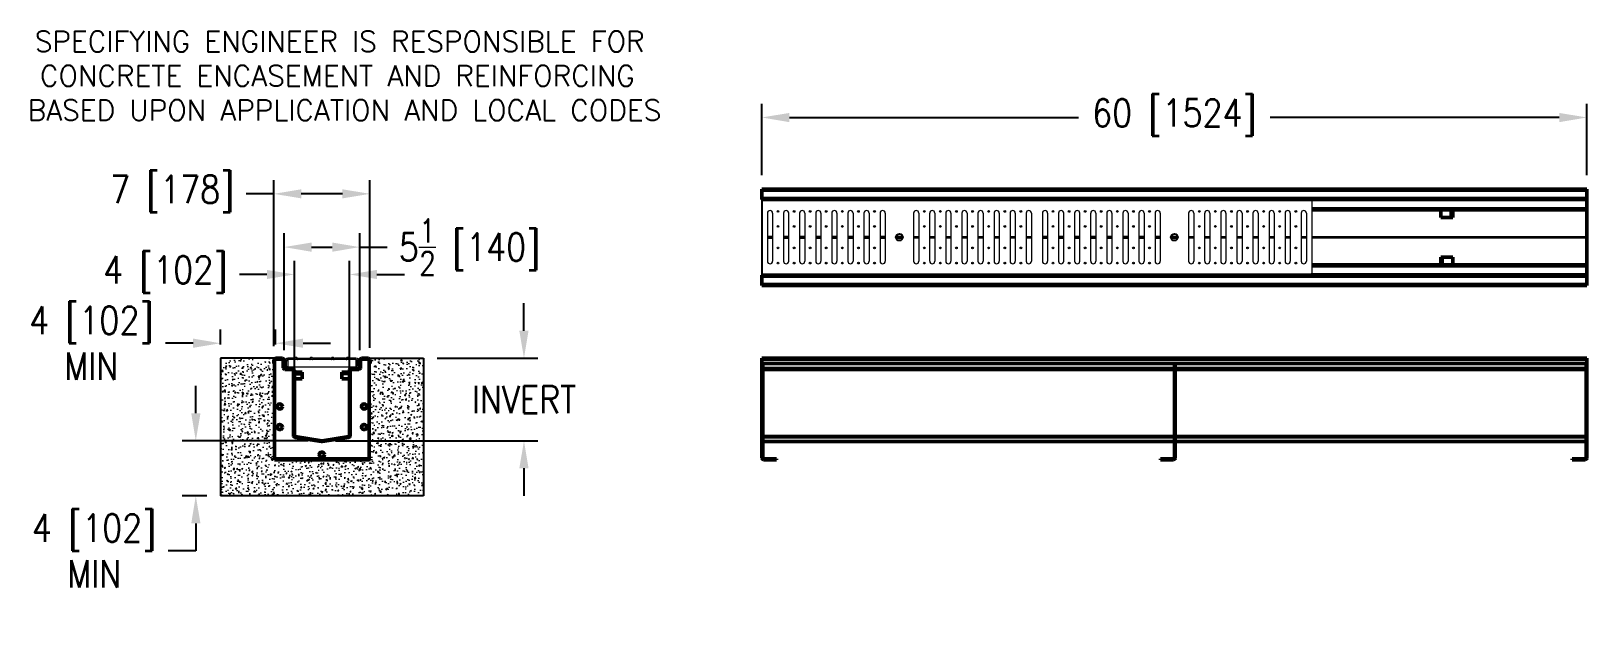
# Model space of a CAD drawing. Header units: inches. Extents: x -90 to 23, y 26 to 69.
import ezdxf

# ---------------------------------------------------------------- set-up
doc = ezdxf.new("R2010")
doc.units = ezdxf.units.IN
doc.header["$MEASUREMENT"] = 0
doc.layers.add('Visible (ANSI)', color=7, linetype='Continuous', lineweight=50)
doc.layers.add('Visible Narrow (ANSI)', color=7, linetype='Continuous', lineweight=35)
doc.styles.add('ROMANS', font='romans.shx')
doc.styles.add('Sales', font='romans.shx', dxfattribs={"width": 0.85})
doc.dimstyles.new('Sales', dxfattribs={"dimtxt": 1, "dimasz": 1, "dimexe": 0.5, "dimexo": 0.5, "dimgap": 0.09, "dimtad": 0, "dimtih": 1, "dimtoh": 1, "dimdec": 6, "dimzin": 0, "dimdsep": 46, "dimlunit": 5, "dimtxsty": 'Sales', "dimcen": 0, "dimclrd": 7, "dimclre": 7, "dimclrt": 7, "dimadec": 0, "dimazin": 0, "dimtfac": 0.85, "dimtdec": 6, "dimtix": 1, "dimtofl": 0, "dimtmove": 0, "dimatfit": 3, "dimfxl": 0, "dimtolj": 1, "dimtzin": 0, "dimarcsym": 0})

# ---------------------------------------------------------------- blocks, each defined once
blk = doc.blocks.new('*D2')
at = {"color": 7, "lineweight": -2}
for p, q in [((-36.56, 58.44), (-36.56, 63.64)), ((23.44, 58.44), (23.44, 63.64)), ((-34.56, 62.64), (-13.53, 62.64)), ((21.44, 62.64), (0.42, 62.64))]:
    blk.add_line(p, q, dxfattribs=at)
at = {"color": 7}
for points in [[(-34.56, 62.97), (-34.56, 62.3), (-36.56, 62.64)], [(21.44, 62.97), (21.44, 62.3), (23.44, 62.64)]]:
    blk.add_solid(points, dxfattribs=at)
at = {"layer": 'Defpoints', "color": 0}
for p in [(23.44, 62.64), (-36.56, 57.44), (23.44, 57.44)]:
    blk.add_point(p, dxfattribs=at)
at = {"color": 7, "lineweight": 0, "insert": (-6.56, 62.64), "char_height": 2, "attachment_point": 5, "style": 'Sales'}
blk.add_mtext('\\A1;60 [1524]', dxfattribs=at)
blk = doc.blocks.new('*D3')
at = {"color": 7, "lineweight": -2}
for p, q in [((-53.86, 47.14), (-53.86, 49.14)), ((-60.18, 45.14), (-52.86, 45.14)), ((-67.56, 39.14), (-52.86, 39.14)), ((-53.86, 37.14), (-53.86, 35.14))]:
    blk.add_line(p, q, dxfattribs=at)
at = {"color": 7}
for points in [[(-54.2, 47.14), (-53.53, 47.14), (-53.86, 45.14)], [(-54.2, 37.14), (-53.53, 37.14), (-53.86, 39.14)]]:
    blk.add_solid(points, dxfattribs=at)
at = {"layer": 'Defpoints', "color": 0}
for p in [(-61.18, 45.14), (-53.86, 45.14), (-68.56, 39.14)]:
    blk.add_point(p, dxfattribs=at)
at = {"color": 7, "lineweight": 0, "insert": (-53.86, 42.14), "char_height": 2, "attachment_point": 5, "style": 'Sales'}
blk.add_mtext('\\A1;INVERT', dxfattribs=at)
blk = doc.blocks.new('*D4')
at = {"color": 7, "lineweight": -2}
for p, q in [((-72.06, 46.02), (-72.06, 58.09)), ((-65.06, 45.89), (-65.06, 58.09)), ((-72.06, 57.09), (-74.06, 57.09)), ((-67.06, 57.09), (-70.06, 57.09))]:
    blk.add_line(p, q, dxfattribs=at)
at = {"color": 7}
for points in [[(-70.06, 57.42), (-70.06, 56.76), (-72.06, 57.09)], [(-67.06, 57.42), (-67.06, 56.76), (-65.06, 57.09)]]:
    blk.add_solid(points, dxfattribs=at)
at = {"layer": 'Defpoints', "color": 0}
for p in [(-72.06, 57.09), (-72.06, 45.02), (-65.06, 44.89)]:
    blk.add_point(p, dxfattribs=at)
at = {"color": 7, "lineweight": 0, "insert": (-79.45, 57.09), "char_height": 2, "attachment_point": 5, "style": 'Sales'}
blk.add_mtext('\\A1;7 [178]', dxfattribs=at)
blk = doc.blocks.new('*D5')
at = {"color": 7, "lineweight": -2}
for p, q in [((-71.31, 45.74), (-71.31, 54.22)), ((-69.31, 53.22), (-67.81, 53.22)), ((-65.81, 45.74), (-65.81, 54.22)), ((-65.81, 53.22), (-63.81, 53.22))]:
    blk.add_line(p, q, dxfattribs=at)
at = {"color": 7}
for points in [[(-69.31, 53.55), (-69.31, 52.88), (-71.31, 53.22)], [(-67.81, 53.55), (-67.81, 52.88), (-65.81, 53.22)]]:
    blk.add_solid(points, dxfattribs=at)
at = {"layer": 'Defpoints', "color": 0}
for p in [(-71.31, 53.22), (-71.31, 44.74), (-65.81, 44.74)]:
    blk.add_point(p, dxfattribs=at)
at = {"color": 7, "lineweight": 0, "insert": (-57.82, 53.22), "char_height": 2, "attachment_point": 5, "style": 'Sales'}
blk.add_mtext('\\A1;5{\\H0.850000x;\\S1/2;} [140]', dxfattribs=at)
blk = doc.blocks.new('*D6')
at = {"color": 7, "lineweight": -2}
for p, q in [((-70.56, 42.89), (-70.56, 52.23)), ((-66.56, 42.89), (-66.56, 52.23)), ((-72.56, 51.23), (-74.56, 51.23)), ((-64.56, 51.23), (-62.56, 51.23))]:
    blk.add_line(p, q, dxfattribs=at)
at = {"color": 7}
for points in [[(-72.56, 51.56), (-72.56, 50.9), (-70.56, 51.23)], [(-64.56, 51.56), (-64.56, 50.9), (-66.56, 51.23)]]:
    blk.add_solid(points, dxfattribs=at)
at = {"layer": 'Defpoints', "color": 0}
for p in [(-70.56, 51.23), (-70.56, 41.89), (-66.56, 41.89)]:
    blk.add_point(p, dxfattribs=at)
at = {"color": 7, "lineweight": 0, "insert": (-79.95, 51.23), "char_height": 2, "attachment_point": 5, "style": 'Sales'}
blk.add_mtext('\\A1;4 [102]', dxfattribs=at)
blk = doc.blocks.new('*D7')
at = {"color": 7, "lineweight": -2}
for p, q in [((-77.73, 41.14), (-77.73, 43.14)), ((-69.57, 39.14), (-78.73, 39.14)), ((-76.93, 35.14), (-78.73, 35.14)), ((-77.73, 33.14), (-77.73, 31.14)), ((-77.73, 31.14), (-79.73, 31.14))]:
    blk.add_line(p, q, dxfattribs=at)
at = {"color": 7}
for points in [[(-78.06, 41.14), (-77.39, 41.14), (-77.73, 39.14)], [(-78.06, 33.14), (-77.39, 33.14), (-77.73, 35.14)]]:
    blk.add_solid(points, dxfattribs=at)
at = {"layer": 'Defpoints', "color": 0}
for p in [(-68.57, 39.14), (-77.73, 35.14), (-75.93, 35.14)]:
    blk.add_point(p, dxfattribs=at)
at = {"color": 7, "lineweight": 0, "insert": (-85.13, 31.14), "char_height": 2, "attachment_point": 5, "style": 'Sales'}
blk.add_mtext('\\A1;4 [102]\\PMIN', dxfattribs=at)
blk = doc.blocks.new('*D8')
at = {"color": 7, "lineweight": -2}
for p, q in [((-75.93, 46.14), (-75.93, 47.23)), ((-71.93, 46.14), (-71.93, 47.23)), ((-77.93, 46.23), (-79.93, 46.23)), ((-69.93, 46.23), (-67.93, 46.23))]:
    blk.add_line(p, q, dxfattribs=at)
at = {"color": 7}
for points in [[(-77.93, 46.57), (-77.93, 45.9), (-75.93, 46.23)], [(-69.93, 46.57), (-69.93, 45.9), (-71.93, 46.23)]]:
    blk.add_solid(points, dxfattribs=at)
at = {"layer": 'Defpoints', "color": 0}
for p in [(-75.93, 46.23), (-75.93, 45.14), (-71.93, 45.14)]:
    blk.add_point(p, dxfattribs=at)
at = {"color": 7, "lineweight": 0, "insert": (-85.33, 46.23), "char_height": 2, "attachment_point": 5, "style": 'Sales'}
blk.add_mtext('\\A1;4 [102]\\PMIN', dxfattribs=at)
blk = doc.blocks.new('A$C38D119A8')
at = {"lineweight": 0}
for p, q in [((40, 5.38), (0, 5.38)), ((0, 5.38), (0, 0)), ((40, 5.38), (40, 0)), ((0.4, 4.44), (0.4, 0.94)), ((0.77, 4.44), (0.77, 0.94)), ((1.57, 4.44), (1.57, 0.94)), ((1.94, 4.44), (1.94, 0.94)), ((2.74, 4.44), (2.74, 0.94)), ((3.11, 4.44), (3.11, 0.94)), ((3.91, 4.44), (3.91, 0.94)), ((4.29, 4.44), (4.29, 0.94)), ((5.08, 4.44), (5.08, 0.94)), ((5.46, 4.44), (5.46, 0.94)), ((6.25, 4.44), (6.25, 0.94)), ((6.63, 4.44), (6.63, 0.94)), ((7.42, 4.44), (7.42, 0.94)), ((7.8, 4.44), (7.8, 0.94)), ((8.59, 4.44), (8.59, 0.94)), ((8.97, 4.44), (8.97, 0.94)), ((11.03, 4.44), (11.03, 0.94)), ((11.41, 4.44), (11.41, 0.94)), ((12.2, 4.44), (12.2, 0.94)), ((12.58, 4.44), (12.58, 0.94)), ((13.37, 4.44), (13.37, 0.94)), ((13.75, 4.44), (13.75, 0.94)), ((14.54, 4.44), (14.54, 0.94)), ((14.92, 4.44), (14.92, 0.94)), ((15.71, 4.44), (15.71, 0.94)), ((16.09, 4.44), (16.09, 0.94)), ((16.89, 4.44), (16.89, 0.94)), ((17.26, 4.44), (17.26, 0.94)), ((18.06, 4.44), (18.06, 0.94)), ((18.43, 4.44), (18.43, 0.94)), ((19.23, 4.44), (19.23, 0.94)), ((19.6, 4.44), (19.6, 0.94)), ((20.4, 4.44), (20.4, 0.94)), ((20.77, 4.44), (20.77, 0.94)), ((21.57, 4.44), (21.57, 0.94)), ((21.94, 4.44), (21.94, 0.94)), ((22.74, 4.44), (22.74, 0.94)), ((23.11, 4.44), (23.11, 0.94)), ((23.91, 4.44), (23.91, 0.94)), ((24.29, 4.44), (24.29, 0.94)), ((25.08, 4.44), (25.08, 0.94)), ((25.46, 4.44), (25.46, 0.94)), ((26.25, 4.44), (26.25, 0.94)), ((26.63, 4.44), (26.63, 0.94)), ((27.42, 4.44), (27.42, 0.94)), ((27.8, 4.44), (27.8, 0.94)), ((28.59, 4.44), (28.59, 0.94)), ((28.97, 4.44), (28.97, 0.94)), ((31.03, 4.44), (31.03, 0.94)), ((31.41, 4.44), (31.41, 0.94)), ((32.2, 4.44), (32.2, 0.94)), ((32.58, 4.44), (32.58, 0.94)), ((33.37, 4.44), (33.37, 0.94)), ((33.75, 4.44), (33.75, 0.94)), ((34.54, 4.44), (34.54, 0.94)), ((34.92, 4.44), (34.92, 0.94)), ((35.71, 4.44), (35.71, 0.94)), ((36.09, 4.44), (36.09, 0.94)), ((36.89, 4.44), (36.89, 0.94)), ((37.26, 4.44), (37.26, 0.94)), ((38.06, 4.44), (38.06, 0.94)), ((38.43, 4.44), (38.43, 0.94)), ((39.23, 4.44), (39.23, 0.94)), ((39.6, 4.44), (39.6, 0.94)), ((40, 0), (0, 0))]:
    blk.add_line(p, q, dxfattribs=at)
for centre in [(1.17, 4.56), (2.34, 4.56), (3.51, 4.56), (4.68, 4.56), (5.85, 4.56), (7.02, 4.56), (8.19, 4.56), (11.81, 4.56), (12.98, 4.56), (14.15, 4.56), (15.32, 4.56), (16.49, 4.56), (17.66, 4.56), (18.83, 4.56), (21.17, 4.56), (22.34, 4.56), (23.51, 4.56), (24.68, 4.56), (25.85, 4.56), (27.02, 4.56), (28.19, 4.56), (31.81, 4.56), (32.98, 4.56), (34.15, 4.56), (35.32, 4.56), (36.49, 4.56), (37.66, 4.56), (38.83, 4.56), (1.17, 3.47), (2.34, 3.47), (3.51, 3.47), (4.68, 3.47), (5.85, 3.47), (7.02, 3.47), (8.19, 3.47), (11.81, 3.47), (12.98, 3.47), (14.15, 3.47), (15.32, 3.47), (16.49, 3.47), (17.66, 3.47), (18.83, 3.47), (21.17, 3.47), (22.34, 3.47), (23.51, 3.47), (24.68, 3.47), (25.85, 3.47), (27.02, 3.47), (28.19, 3.47), (31.81, 3.47), (32.98, 3.47), (34.15, 3.47), (35.32, 3.47), (36.49, 3.47), (37.66, 3.47), (38.83, 3.47), (1.17, 1.91), (2.34, 1.91), (3.51, 1.91), (4.68, 1.91), (5.85, 1.91), (7.02, 1.91), (8.19, 1.91), (11.81, 1.91), (12.98, 1.91), (14.15, 1.91), (15.32, 1.91), (16.49, 1.91), (17.66, 1.91), (18.83, 1.91), (21.17, 1.91), (22.34, 1.91), (23.51, 1.91), (24.68, 1.91), (25.85, 1.91), (27.02, 1.91), (28.19, 1.91), (31.81, 1.91), (32.98, 1.91), (34.15, 1.91), (35.32, 1.91), (36.49, 1.91), (37.66, 1.91), (38.83, 1.91), (1.17, 0.81), (2.34, 0.81), (3.51, 0.81), (4.68, 0.81), (5.85, 0.81), (7.02, 0.81), (8.19, 0.81), (11.81, 0.81), (12.98, 0.81), (14.15, 0.81), (15.32, 0.81), (16.49, 0.81), (17.66, 0.81), (18.83, 0.81), (21.17, 0.81), (22.34, 0.81), (23.51, 0.81), (24.68, 0.81), (25.85, 0.81), (27.02, 0.81), (28.19, 0.81), (31.81, 0.81), (32.98, 0.81), (34.15, 0.81), (35.32, 0.81), (36.49, 0.81), (37.66, 0.81), (38.83, 0.81)]:
    blk.add_circle(centre, 0.0625, dxfattribs=at)
for centre in [(10, 2.69), (30, 2.69)]:
    blk.add_circle(centre, 0.25)
for centre, start, end in [((0.59, 4.44), 90, 180), ((0.59, 4.44), 0, 90), ((1.76, 4.44), 90, 180), ((1.76, 4.44), 0, 90), ((2.93, 4.44), 90, 180), ((2.93, 4.44), 0, 90), ((4.1, 4.44), 90, 180), ((4.1, 4.44), 0, 90), ((5.27, 4.44), 90, 180), ((5.27, 4.44), 0, 90), ((6.44, 4.44), 90, 180), ((6.44, 4.44), 0, 90), ((7.61, 4.44), 90, 180), ((7.61, 4.44), 0, 90), ((8.78, 4.44), 90, 180), ((8.78, 4.44), 0, 90), ((11.22, 4.44), 90, 180), ((11.22, 4.44), 0, 90), ((12.39, 4.44), 90, 180), ((12.39, 4.44), 0, 90), ((13.56, 4.44), 90, 180), ((13.56, 4.44), 0, 90), ((14.73, 4.44), 90, 180), ((14.73, 4.44), 0, 90), ((15.9, 4.44), 90, 180), ((15.9, 4.44), 0, 90), ((17.07, 4.44), 90, 180), ((17.07, 4.44), 0, 90), ((18.24, 4.44), 90, 180), ((18.24, 4.44), 0, 90), ((19.41, 4.44), 90, 180), ((19.41, 4.44), 0, 90), ((20.59, 4.44), 90, 180), ((20.59, 4.44), 0, 90), ((21.76, 4.44), 90, 180), ((21.76, 4.44), 0, 90), ((22.93, 4.44), 90, 180), ((22.93, 4.44), 0, 90), ((24.1, 4.44), 90, 180), ((24.1, 4.44), 0, 90), ((25.27, 4.44), 90, 180), ((25.27, 4.44), 0, 90), ((26.44, 4.44), 90, 180), ((26.44, 4.44), 0, 90), ((27.61, 4.44), 90, 180), ((27.61, 4.44), 0, 90), ((28.78, 4.44), 90, 180), ((28.78, 4.44), 0, 90), ((31.22, 4.44), 90, 180), ((31.22, 4.44), 0, 90), ((32.39, 4.44), 90, 180), ((32.39, 4.44), 0, 90), ((33.56, 4.44), 90, 180), ((33.56, 4.44), 0, 90), ((34.73, 4.44), 90, 180), ((34.73, 4.44), 0, 90), ((35.9, 4.44), 90, 180), ((35.9, 4.44), 0, 90), ((37.07, 4.44), 90, 180), ((37.07, 4.44), 0, 90), ((38.24, 4.44), 90, 180), ((38.24, 4.44), 0, 90), ((39.41, 4.44), 90, 180), ((39.41, 4.44), 0, 90), ((0.59, 0.94), 180, 270), ((0.59, 0.94), 270, 0), ((1.76, 0.94), 180, 270), ((1.76, 0.94), 270, 0), ((2.93, 0.94), 180, 270), ((2.93, 0.94), 270, 0), ((4.1, 0.94), 180, 270), ((4.1, 0.94), 270, 0), ((5.27, 0.94), 180, 270), ((5.27, 0.94), 270, 0), ((6.44, 0.94), 180, 270), ((6.44, 0.94), 270, 0), ((7.61, 0.94), 180, 270), ((7.61, 0.94), 270, 0), ((8.78, 0.94), 180, 270), ((8.78, 0.94), 270, 0), ((11.22, 0.94), 180, 270), ((11.22, 0.94), 270, 0), ((12.39, 0.94), 180, 270), ((12.39, 0.94), 270, 0), ((13.56, 0.94), 180, 270), ((13.56, 0.94), 270, 0), ((14.73, 0.94), 180, 270), ((14.73, 0.94), 270, 0), ((15.9, 0.94), 180, 270), ((15.9, 0.94), 270, 0), ((17.07, 0.94), 180, 270), ((17.07, 0.94), 270, 0), ((18.24, 0.94), 180, 270), ((18.24, 0.94), 270, 0), ((19.41, 0.94), 180, 270), ((19.41, 0.94), 270, 0), ((20.59, 0.94), 180, 270), ((20.59, 0.94), 270, 0), ((21.76, 0.94), 180, 270), ((21.76, 0.94), 270, 0), ((22.93, 0.94), 180, 270), ((22.93, 0.94), 270, 0), ((24.1, 0.94), 180, 270), ((24.1, 0.94), 270, 0), ((25.27, 0.94), 180, 270), ((25.27, 0.94), 270, 0), ((26.44, 0.94), 180, 270), ((26.44, 0.94), 270, 0), ((27.61, 0.94), 180, 270), ((27.61, 0.94), 270, 0), ((28.78, 0.94), 180, 270), ((28.78, 0.94), 270, 0), ((31.22, 0.94), 180, 270), ((31.22, 0.94), 270, 0), ((32.39, 0.94), 180, 270), ((32.39, 0.94), 270, 0), ((33.56, 0.94), 180, 270), ((33.56, 0.94), 270, 0), ((34.73, 0.94), 180, 270), ((34.73, 0.94), 270, 0), ((35.9, 0.94), 180, 270), ((35.9, 0.94), 270, 0), ((37.07, 0.94), 180, 270), ((37.07, 0.94), 270, 0), ((38.24, 0.94), 180, 270), ((38.24, 0.94), 270, 0), ((39.41, 0.94), 180, 270), ((39.41, 0.94), 270, 0)]:
    blk.add_arc(centre, 0.188, start, end, dxfattribs=at)
blk = doc.blocks.new('A$C201E36E8')
at = {"lineweight": 0}
for p, q in [((0, 0.53), (0, 0.22)), ((0.09, 0.53), (0.09, 0.22)), ((0.09, 0.22), (0.09, 0.53)), ((0.66, 0.75), (0.22, 0.75)), ((0.22, 0.66), (0.22, 0.09)), ((0.71, 0.66), (0.22, 0.66)), ((0.5, 0.09), (0.22, 0.09)), ((0.5, 0), (0.22, 0)), ((4.88, 0.09), (0.5, 0.09)), ((0.5, 0.09), (0.5, 0)), ((0.92, 0.66), (0.71, 0.66)), ((1.8, 0.66), (0.92, 0.66)), ((0.96, 0.75), (1.76, 0.75)), ((2.01, 0.66), (1.8, 0.66)), ((3.36, 0.66), (2.01, 0.66)), ((3.32, 0.75), (2.06, 0.75)), ((3.57, 0.66), (3.36, 0.66)), ((3.57, 0.66), (3.36, 0.66)), ((4.46, 0.66), (3.57, 0.66)), ((4.41, 0.75), (3.62, 0.75)), ((4.67, 0.66), (4.46, 0.66)), ((5.16, 0.66), (4.67, 0.66)), ((5.16, 0.75), (4.71, 0.75)), ((4.88, 0.09), (4.88, 0)), ((5.16, 0.09), (4.88, 0.09)), ((5.16, 0), (4.88, 0)), ((5.16, 0.66), (5.16, 0.09)), ((5.28, 0.53), (5.28, 0.22)), ((5.28, 0.22), (5.28, 0.53)), ((5.38, 0.53), (5.38, 0.22))]:
    blk.add_line(p, q, dxfattribs=at)
for centre, radius, start, end in [((0.22, 0.53), 0.219, 90, 180), ((0.22, 0.22), 0.219, 180, 270), ((0.22, 0.53), 0.125, 90, 180), ((0.22, 0.22), 0.125, 180, 270), ((0.66, 0.81), 0.0625, 270, 313.0498), ((0.81, 0.65), 0.156, 46.9502, 133.0498), ((0.71, 0.72), 0.0625, 270, 328.0662), ((0.81, 0.65), 0.0625, 31.9338, 148.0662), ((0.92, 0.72), 0.0625, 211.9338, 270), ((0.96, 0.81), 0.0625, 226.9502, 270), ((1.76, 0.81), 0.0625, 270, 313.0498), ((1.91, 0.65), 0.156, 46.9502, 133.0498), ((1.8, 0.72), 0.0625, 270, 328.0662), ((1.91, 0.65), 0.0625, 31.9338, 148.0662), ((2.01, 0.72), 0.0625, 211.9338, 270), ((2.06, 0.81), 0.0625, 226.9502, 270), ((3.32, 0.81), 0.0625, 270, 313.0498), ((3.47, 0.65), 0.156, 46.9502, 133.0498), ((3.47, 0.65), 0.156, 46.9502, 133.0498), ((3.36, 0.72), 0.0625, 270, 328.0662), ((3.36, 0.72), 0.0625, 270, 328.0662), ((3.47, 0.65), 0.0625, 31.9338, 148.0662), ((3.47, 0.65), 0.0625, 31.9338, 148.0662), ((3.57, 0.72), 0.0625, 211.9338, 270), ((3.57, 0.72), 0.0625, 211.9338, 270), ((3.62, 0.81), 0.0625, 226.9502, 270), ((4.41, 0.81), 0.0625, 270, 313.0498), ((4.56, 0.65), 0.156, 46.9502, 133.0498), ((4.46, 0.72), 0.0625, 270, 328.0662), ((4.56, 0.65), 0.0625, 31.9338, 148.0662), ((4.67, 0.72), 0.0625, 211.9338, 270), ((4.71, 0.81), 0.0625, 226.9502, 270), ((5.16, 0.53), 0.219, 0, 90), ((5.16, 0.53), 0.125, 0, 90), ((5.16, 0.22), 0.219, 270, 0), ((5.16, 0.22), 0.125, 270, 0)]:
    blk.add_arc(centre, radius, start, end, dxfattribs=at)

msp = doc.modelspace()

# ---------------------------------------------------------------- hatches: boundary and pattern name
at = {"lineweight": 0}
h = msp.add_hatch(dxfattribs=at)
h.set_pattern_fill('AR-CONC', color=256, scale=0.125, style=0)
h.set_pattern_definition([(50, (0, 0), (0.896575, -0.07844), [0.09375, -1.03125]), (355, (0, 0), (-0.173439, 0.94024), [0.075, -0.825]), (100.4514, (0.0747, -0.0065), (0.723137, 0.8617994), [0.079675, -0.876428]), (46.1842, (0, 0.25), (1.334051, -0.206899), [0.140625, -1.546875]), (96.6356, (0.1112, 0.2328), (1.168328, 1.217647), [0.119513, -1.314641]), (351.1842, (0, 0.25), (1.168327, 1.217648), [0.1125, -1.2375]), (21, (0.125, 0.1875), (0.746134, -0.5032736), [0.09375, -1.03125]), (326, (0.125, 0.1875), (0.304144, 0.906438), [0.075, -0.825]), (71.4514, (0.1872, 0.1456), (1.050278, 0.403163), [0.079675, -0.876428]), (37.5, (0, 0), (0.0151998, 0.4161173), [0, -0.815, 0, -0.8375, 0, -0.828125]), (7.5, (0, 0), (0.328837, 0.4930146), [0, -0.4775, 0, -0.79625, 0, -0.315625]), (327.5, (-0.27875, 0), (0.667278, -0.0281936), [0, -0.3125, 0, -0.975, 0, -1.29375]), (317.5, (-0.40375, 0), (0.7289827, 0.1251312), [0, -0.40625, 0, -0.6475, 0, -0.91875])])
h.paths.add_polyline_path([(-61.17942, 45.14124), (-65.17942, 45.14124, -0.414213562), (-65.05712, 45.01894), (-65.05712, 44.76624), (-65.11692, 44.76624), (-65.11692, 37.88646), (-65.11692, 37.76416), (-71.99732, 37.76416), (-71.99732, 37.88646), (-71.99732, 44.76624), (-72.05712, 44.76624), (-72.05712, 45.01894, -0.414213562), (-71.93482, 45.14124), (-75.93482, 45.14124), (-75.93482, 35.14279), (-61.17942, 35.14279)])

# ---------------------------------------------------------------- linework, layer by layer
for p, q in [((-36.55563, 56.68633), (-36.55563, 51.18633)), ((-71.93482, 45.14124), (-75.93482, 45.14124)), ((-75.93482, 45.14124), (-75.93482, 35.14279)), ((-65.17942, 45.14124), (-61.17942, 45.14124)), ((-61.17942, 45.14124), (-61.17942, 35.14279)), ((-61.17942, 35.14279), (-75.93482, 35.14279))]:
    msp.add_line(p, q)
at = {"layer": 'Visible (ANSI)'}
for p, q in [((-36.55563, 57.43633), (23.44437, 57.43633)), ((-36.55563, 57.31403), (-36.55563, 57.43633)), ((-36.55563, 56.80863), (-36.55563, 57.31403)), ((-36.55563, 56.68633), (-36.55563, 56.80863)), ((23.44437, 56.68633), (-36.55563, 56.68633)), ((23.44437, 57.31403), (23.44437, 57.43633)), ((23.44437, 56.80863), (23.44437, 57.31403)), ((23.44437, 56.68633), (23.44437, 56.80863)), ((23.44437, 56.68633), (23.44437, 56.62383)), ((23.44437, 56.05863), (23.44437, 56.62383)), ((23.44437, 55.93633), (3.44437, 55.93633)), ((12.81937, 55.93633), (12.81937, 55.37383)), ((13.69437, 55.93633), (13.69437, 55.37383)), ((23.44437, 55.93633), (23.44437, 56.05863)), ((23.44437, 55.93633), (23.44437, 55.88361)), ((23.44437, 53.94611), (23.44437, 55.88361)), ((12.81937, 55.37383), (13.53579, 55.37383)), ((13.69437, 55.37383), (13.53579, 55.37383)), ((23.44437, 53.94611), (23.44437, 53.92655)), ((23.44437, 51.98905), (23.44437, 53.92655)), ((12.81937, 52.49883), (12.97794, 52.49883)), ((12.81937, 51.93633), (12.81937, 52.49883)), ((13.69437, 52.49883), (12.97794, 52.49883)), ((13.69437, 51.93633), (13.69437, 52.49883)), ((-36.55563, 51.18633), (23.44437, 51.18633)), ((-36.55563, 51.06403), (-36.55563, 51.18633)), ((-36.55563, 50.55863), (-36.55563, 51.06403)), ((3.44437, 51.93633), (23.44437, 51.93633)), ((23.44437, 51.98905), (23.44437, 51.93633)), ((23.44437, 51.81403), (23.44437, 51.93633)), ((23.44437, 51.24883), (23.44437, 51.81403)), ((23.44437, 51.24883), (23.44437, 51.18633)), ((23.44437, 51.06403), (23.44437, 51.18633)), ((23.44437, 50.55863), (23.44437, 51.06403)), ((-36.55563, 50.43633), (-36.55563, 50.55863)), ((23.44437, 50.43633), (-36.55563, 50.43633)), ((23.44437, 50.43633), (23.44437, 50.55863)), ((-72.05712, 45.01894), (-72.05712, 44.76624)), ((-72.05712, 44.76624), (-71.99732, 44.76624)), ((-71.99732, 44.76624), (-71.99732, 45.01894)), ((-71.99732, 37.88646), (-71.99732, 45.01894)), ((-71.42942, 45.14124), (-71.93482, 45.14124)), ((-71.93482, 45.08144), (-71.42942, 45.08144)), ((-71.93482, 45.08144), (-71.42942, 45.08144)), ((-71.36692, 45.01894), (-71.36692, 44.45374)), ((-71.36692, 45.01894), (-71.36692, 44.45374)), ((-71.30712, 44.45374), (-71.30712, 45.01894)), ((-70.67942, 44.39124), (-71.24462, 44.39124)), ((-71.24462, 44.33144), (-70.67942, 44.33144)), ((-71.24462, 44.33144), (-70.67942, 44.33144)), ((-70.61692, 44.26894), (-70.61692, 39.51139)), ((-70.61692, 44.26894), (-70.61692, 39.50931)), ((-70.55712, 39.51139), (-70.55712, 44.26894)), ((-70.55712, 44.14124), (-69.99462, 44.14124)), ((-69.99462, 44.01624), (-69.99462, 44.14124)), ((-66.55712, 44.14124), (-67.11962, 44.14124)), ((-67.11962, 43.98266), (-67.11962, 44.14124)), ((-66.55712, 44.26894), (-66.55712, 39.51139)), ((-66.49732, 39.51139), (-66.49732, 44.26894)), ((-66.49732, 39.50931), (-66.49732, 44.26894)), ((-65.86962, 44.39124), (-66.43482, 44.39124)), ((-66.43482, 44.33144), (-65.86962, 44.33144)), ((-66.43482, 44.33144), (-65.86962, 44.33144)), ((-65.80712, 45.01894), (-65.80712, 44.45374)), ((-65.74732, 44.45374), (-65.74732, 45.01894)), ((-65.74732, 44.45374), (-65.74732, 45.01894)), ((-65.17942, 45.14124), (-65.68482, 45.14124)), ((-65.68482, 45.08144), (-65.17942, 45.08144)), ((-65.68482, 45.08144), (-65.17942, 45.08144)), ((-65.11692, 45.01894), (-65.11692, 44.76624)), ((-65.11692, 45.01894), (-65.11692, 37.88646)), ((-65.11692, 44.76624), (-65.05712, 44.76624)), ((-65.05712, 44.76624), (-65.05712, 45.01894)), ((-36.55563, 45.14124), (23.44437, 45.14124)), ((-36.55563, 45.01894), (-36.55563, 45.14124)), ((-36.55563, 44.76624), (-36.55563, 45.01894)), ((-36.55563, 44.76624), (23.44437, 44.76624)), ((-36.55563, 44.76624), (-36.55563, 37.88646)), ((-36.49583, 37.88646), (-36.49583, 44.76624)), ((-6.55563, 44.33144), (-36.49583, 44.33144)), ((-6.55563, 44.76624), (-6.55563, 37.88646)), ((-6.49583, 37.88646), (-6.49583, 44.76624)), ((23.38457, 44.33144), (-6.49583, 44.33144)), ((23.38457, 44.76624), (23.38457, 37.88646)), ((23.44437, 45.01894), (23.44437, 45.14124)), ((23.44437, 44.76624), (23.44437, 45.01894)), ((23.44437, 37.88646), (23.44437, 44.76624)), ((-70.55712, 44.01624), (-69.99462, 44.01624)), ((-70.55712, 43.64124), (-69.99462, 43.64124)), ((-69.99462, 43.98266), (-69.99462, 44.01624)), ((-69.99462, 43.64124), (-69.99462, 43.98266)), ((-67.11962, 43.98266), (-67.11962, 43.64124)), ((-66.55712, 43.64124), (-67.11962, 43.64124)), ((-70.51375, 39.39059), (-68.57625, 39.08372)), ((-70.51375, 39.38851), (-68.57625, 39.08164)), ((-68.5669, 39.14279), (-70.5044, 39.44966)), ((-66.60985, 39.44966), (-68.54735, 39.14279)), ((-68.53799, 39.08372), (-66.60049, 39.39059)), ((-68.53799, 39.08164), (-66.60049, 39.38851)), ((-6.55563, 39.08222), (-36.49583, 39.08222)), ((23.38457, 39.08222), (-6.49583, 39.08222)), ((-71.99732, 37.76416), (-71.99732, 37.88646)), ((-71.99732, 37.76416), (-65.11692, 37.76416)), ((-65.11692, 37.76416), (-65.11692, 37.88646)), ((-35.49583, 37.82396), (-36.43333, 37.82396)), ((-36.43333, 37.76416), (-35.49583, 37.76416)), ((-35.49583, 37.76416), (-35.49583, 37.82396)), ((-7.55563, 37.76416), (-7.55563, 37.82396)), ((-6.61813, 37.82396), (-7.55563, 37.82396)), ((-7.55563, 37.76416), (-6.61813, 37.76416)), ((22.38457, 37.76416), (22.38457, 37.82396)), ((23.32207, 37.82396), (22.38457, 37.82396)), ((22.38457, 37.76416), (23.32207, 37.76416))]:
    msp.add_line(p, q, dxfattribs=at)
for centre in [(-71.62232, 41.63916), (-65.49192, 41.63916), (-71.62232, 40.13916), (-65.49192, 40.13916), (-68.55982, 38.13916)]:
    msp.add_circle(centre, 0.1875, dxfattribs=at)
for centre, radius, start, end in [((-71.93482, 45.01894), 0.1223, 90, 180), ((-71.93482, 45.01894), 0.0625, 90, 180), ((-71.93482, 45.01894), 0.0625, 90, 180), ((-71.42942, 45.01894), 0.1223, 0, 90), ((-71.42942, 45.01894), 0.0625, 0, 90), ((-71.42942, 45.01894), 0.0625, 0, 90), ((-71.24462, 44.45374), 0.1223, 180, 270), ((-71.24462, 44.45374), 0.1223, 180, 270), ((-71.24462, 44.45374), 0.0625, 180, 270), ((-70.67942, 44.26894), 0.1223, 0, 90), ((-70.67942, 44.26894), 0.0625, 0, 90), ((-70.67942, 44.26894), 0.0625, 0, 90), ((-66.43482, 44.26894), 0.1223, 90, 180), ((-66.43482, 44.26894), 0.0625, 90, 180), ((-66.43482, 44.26894), 0.0625, 90, 180), ((-65.86962, 44.45374), 0.1223, 270, 0), ((-65.86962, 44.45374), 0.0625, 270, 0), ((-65.86962, 44.45374), 0.1223, 270, 0), ((-65.68482, 45.01894), 0.1223, 90, 180), ((-65.68482, 45.01894), 0.0625, 90, 180), ((-65.68482, 45.01894), 0.0625, 90, 180), ((-65.17942, 45.01894), 0.1223, 0, 90), ((-65.17942, 45.01894), 0.0625, 0, 90), ((-65.17942, 45.01894), 0.0625, 0, 90), ((-70.49462, 39.51139), 0.1223, 180, 261), ((-70.49462, 39.50931), 0.1223, 180, 261), ((-70.49462, 39.51139), 0.0625, 180, 261), ((-68.55712, 39.20452), 0.1223, 261.0000009, 279), ((-68.55712, 39.20244), 0.1223, 261, 279), ((-68.55712, 39.20452), 0.0625, 261.0000009, 279), ((-66.61962, 39.51139), 0.0625, 279, 0), ((-66.61962, 39.51139), 0.1223, 279, 0), ((-66.61962, 39.50931), 0.1223, 279, 0), ((-68.55442, 38.13916), 0.1875, 90.8250877, 269.1749123), ((-36.43333, 37.88646), 0.1223, 180, 270), ((-36.43333, 37.88646), 0.0625, 180, 270), ((-6.61813, 37.88646), 0.0625, 270, 0), ((-6.61813, 37.88646), 0.1223, 270, 0), ((23.32207, 37.88646), 0.0625, 270, 0), ((23.32207, 37.88646), 0.1223, 270, 0)]:
    msp.add_arc(centre, radius, start, end, dxfattribs=at)
at = {"layer": 'Visible Narrow (ANSI)'}
for p, q in [((23.44437, 57.31403), (-36.55563, 57.31403)), ((-36.55563, 56.80863), (23.44437, 56.80863)), ((23.44437, 56.62383), (3.38187, 56.62383)), ((3.44437, 56.05863), (23.44437, 56.05863)), ((12.81937, 55.88361), (3.44437, 55.88361)), ((13.53579, 55.93633), (13.53579, 55.37383)), ((23.44437, 55.88361), (13.69437, 55.88361)), ((-35.78283, 53.94611), (-36.15783, 53.94611)), ((-36.15783, 53.92655), (-35.78283, 53.92655)), ((-34.61183, 53.94611), (-34.98683, 53.94611)), ((-34.98683, 53.92655), (-34.61183, 53.92655)), ((-33.44083, 53.94611), (-33.81583, 53.94611)), ((-33.81583, 53.92655), (-33.44083, 53.92655)), ((-32.26983, 53.94611), (-32.64483, 53.94611)), ((-32.64483, 53.92655), (-32.26983, 53.92655)), ((-31.09883, 53.94611), (-31.47383, 53.94611)), ((-31.47383, 53.92655), (-31.09883, 53.92655)), ((-29.92783, 53.94611), (-30.30283, 53.94611)), ((-30.30283, 53.92655), (-29.92783, 53.92655)), ((-28.75683, 53.94611), (-29.13183, 53.94611)), ((-29.13183, 53.92655), (-28.75683, 53.92655)), ((-27.58583, 53.94611), (-27.96083, 53.94611)), ((-27.96083, 53.92655), (-27.58583, 53.92655)), ((-26.80544, 53.94611), (-26.32143, 53.94611)), ((-26.32143, 53.92655), (-26.80544, 53.92655)), ((-26.30583, 53.94611), (-26.78983, 53.94611)), ((-26.78983, 53.92655), (-26.30583, 53.92655)), ((-25.52543, 53.94611), (-25.15043, 53.94611)), ((-25.15043, 53.92655), (-25.52543, 53.92655)), ((-24.35443, 53.94611), (-23.97943, 53.94611)), ((-23.97943, 53.92655), (-24.35443, 53.92655)), ((-23.18343, 53.94611), (-22.80843, 53.94611)), ((-22.80843, 53.92655), (-23.18343, 53.92655)), ((-22.01243, 53.94611), (-21.63743, 53.94611)), ((-21.63743, 53.92655), (-22.01243, 53.92655)), ((-20.84143, 53.94611), (-20.46643, 53.94611)), ((-20.46643, 53.92655), (-20.84143, 53.92655)), ((-19.67043, 53.94611), (-19.29543, 53.94611)), ((-19.29543, 53.92655), (-19.67043, 53.92655)), ((-18.49943, 53.94611), (-18.12443, 53.94611)), ((-18.12443, 53.92655), (-18.49943, 53.92655)), ((-17.32843, 53.94611), (-16.95343, 53.94611)), ((-16.95343, 53.92655), (-17.32843, 53.92655)), ((-15.78283, 53.94611), (-16.15783, 53.94611)), ((-16.15783, 53.92655), (-15.78283, 53.92655)), ((-14.61183, 53.94611), (-14.98683, 53.94611)), ((-14.98683, 53.92655), (-14.61183, 53.92655)), ((-13.44083, 53.94611), (-13.81583, 53.94611)), ((-13.81583, 53.92655), (-13.44083, 53.92655)), ((-12.26983, 53.94611), (-12.64483, 53.94611)), ((-12.64483, 53.92655), (-12.26983, 53.92655)), ((-11.09883, 53.94611), (-11.47383, 53.94611)), ((-11.47383, 53.92655), (-11.09883, 53.92655)), ((-9.92783, 53.94611), (-10.30283, 53.94611)), ((-10.30283, 53.92655), (-9.92783, 53.92655)), ((-8.75683, 53.94611), (-9.13183, 53.94611)), ((-9.13183, 53.92655), (-8.75683, 53.92655)), ((-7.58583, 53.94611), (-7.96083, 53.94611)), ((-7.96083, 53.92655), (-7.58583, 53.92655)), ((-6.80544, 53.94611), (-6.32143, 53.94611)), ((-6.32143, 53.92655), (-6.80544, 53.92655)), ((-6.30583, 53.94611), (-6.78983, 53.94611)), ((-6.78983, 53.92655), (-6.30583, 53.92655)), ((-5.52543, 53.94611), (-5.15043, 53.94611)), ((-5.15043, 53.92655), (-5.52543, 53.92655)), ((-4.35443, 53.94611), (-3.97943, 53.94611)), ((-3.97943, 53.92655), (-4.35443, 53.92655)), ((-3.18343, 53.94611), (-2.80843, 53.94611)), ((-2.80843, 53.92655), (-3.18343, 53.92655)), ((-2.01243, 53.94611), (-1.63743, 53.94611)), ((-1.63743, 53.92655), (-2.01243, 53.92655)), ((-0.84143, 53.94611), (-0.46643, 53.94611)), ((-0.46643, 53.92655), (-0.84143, 53.92655)), ((0.32957, 53.94611), (0.70457, 53.94611)), ((0.70457, 53.92655), (0.32957, 53.92655)), ((1.50057, 53.94611), (1.87557, 53.94611)), ((1.87557, 53.92655), (1.50057, 53.92655)), ((2.67157, 53.94611), (3.04657, 53.94611)), ((3.04657, 53.92655), (2.67157, 53.92655)), ((3.44437, 53.94611), (23.44437, 53.94611)), ((23.44437, 53.92655), (3.44437, 53.92655)), ((12.97794, 51.93633), (12.97794, 52.49883)), ((23.44437, 51.06403), (-36.55563, 51.06403)), ((3.38187, 51.24883), (23.44437, 51.24883)), ((3.44437, 51.98905), (12.81937, 51.98905)), ((23.44437, 51.81403), (3.44437, 51.81403)), ((13.69437, 51.98905), (23.44437, 51.98905)), ((-36.55563, 50.55863), (23.44437, 50.55863)), ((23.44437, 45.01894), (-36.55563, 45.01894)), ((-36.49583, 44.45374), (-6.55563, 44.45374)), ((-6.55563, 44.26894), (-36.49583, 44.26894)), ((-6.49583, 44.45374), (23.38457, 44.45374)), ((23.38457, 44.26894), (-6.49583, 44.26894)), ((-70.55712, 43.98266), (-69.99462, 43.98266)), ((-66.55712, 43.98266), (-67.11962, 43.98266)), ((-36.49583, 39.51139), (-6.55563, 39.51139)), ((-6.55563, 39.39059), (-36.49583, 39.39059)), ((-36.49583, 39.08372), (-6.55563, 39.08372)), ((-6.49583, 39.51139), (23.38457, 39.51139)), ((23.38457, 39.39059), (-6.49583, 39.39059)), ((-6.49583, 39.08372), (23.38457, 39.08372)), ((-71.99732, 37.88646), (-65.11692, 37.88646))]:
    msp.add_line(p, q, dxfattribs=at)

# ---------------------------------------------------------------- block references
for name, p in [('A$C38D119A8', (-36.55563, 51.24883)), ('A$C201E36E8', (-71.24462, 44.39124))]:
    msp.add_blockref(name, p)

# ---------------------------------------------------------------- texts
at = {"lineweight": 0, "insert": (-66.91743, 65.66441), "char_height": 1.5, "width": 54.3445949, "attachment_point": 5, "style": 'ROMANS'}
msp.add_mtext('{\\Fc:\\WORKCNTR\\fonts\\romans.shx;\\W0.59524; }SPECIFYING ENGINEER IS RESPONSIBLE FOR {\\Fc:\\WORKCNTR\\fonts\\romans.shx;\\W0.59524; }CONCRETE ENCASEMENT AND REINFORCING {\\Fc:\\WORKCNTR\\fonts\\romans.shx;\\W0.59524; }BASED UPON APPLICATION AND LOCAL CODES', dxfattribs=at)

# ---------------------------------------------------------------- dimensions: what is measured, and where the dimension line sits
at = {"lineweight": 0}
dim = msp.add_linear_dim(base=(23.44437, 62.63579), p1=(-36.55563, 57.43633), p2=(23.44437, 57.43633), dimstyle='Sales', override={"dimtxt": 2, "dimasz": 2, "dimexe": 1, "dimexo": 1, "dimgap": 0.5, "dimdec": 4, "dimtdec": 4}, dxfattribs=at)
dim.commit()
dim.dimension.update_dxf_attribs({"geometry": '*D2', "text_midpoint": (-6.55563, 62.63579)})
for base, p1, p2, picture, middle in [((-72.05712, 57.09145), (-65.05712, 44.89259), (-72.05712, 45.01894), '*D4', (-79.45474, 57.09145)), ((-71.30712, 53.21816), (-65.80712, 44.73634), (-71.30712, 44.73634), '*D5', (-57.82462, 53.21816)), ((-70.55712, 51.2301), (-66.55712, 41.89016), (-70.55712, 41.89016), '*D6', (-79.95474, 51.2301))]:
    dim = msp.add_linear_dim(base=base, p1=p1, p2=p2, dimstyle='Sales', override={"dimtxt": 2, "dimasz": 2, "dimexe": 1, "dimexo": 1, "dimgap": 0.5, "dimdec": 4, "dimtdec": 4}, dxfattribs=at)
    dim.commit()
    dim.dimension.update_dxf_attribs({"geometry": picture, "text_midpoint": middle, "dimtype": 160})
dim = msp.add_linear_dim(base=(-75.93482, 46.23445), p1=(-71.93482, 45.14124), p2=(-75.93482, 45.14124), text='<>\\PMIN', dimstyle='Sales', override={"dimtxt": 2, "dimasz": 2, "dimexe": 1, "dimexo": 1, "dimgap": 0.5, "dimdec": 4, "dimtdec": 4}, dxfattribs=at)
dim.commit()
dim.dimension.update_dxf_attribs({"geometry": '*D8', "text_midpoint": (-85.33244, 46.23445), "dimtype": 160})
for base, p1, p2, text, picture, middle in [((-53.86281, 45.14124), (-68.55712, 39.14202), (-61.17942, 45.14124), 'INVERT', '*D3', (-53.86281, 42.14163)), ((-77.72797, 35.14279), (-68.5669, 39.14279), (-75.93482, 35.14279), '<>\\PMIN', '*D7', (-85.12559, 31.14279))]:
    dim = msp.add_linear_dim(base=base, p1=p1, p2=p2, angle=90, text=text, dimstyle='Sales', override={"dimtxt": 2, "dimasz": 2, "dimexe": 1, "dimexo": 1, "dimgap": 0.5, "dimdec": 4, "dimtdec": 4}, dxfattribs=at)
    dim.commit()
    dim.dimension.update_dxf_attribs({"geometry": picture, "text_midpoint": middle, "dimtype": 160})

doc.saveas('drawing.dxf')
